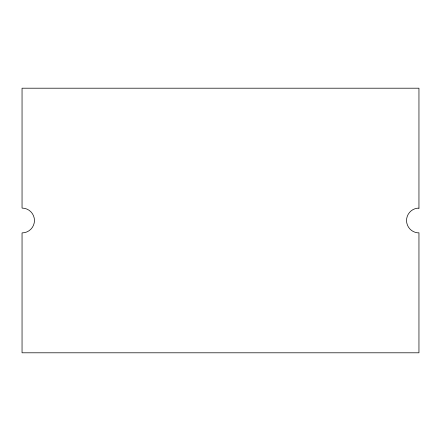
<?xml version="1.0" encoding="UTF-8"?>
<svg xmlns="http://www.w3.org/2000/svg" width="441" height="441" viewBox="0 0 441 441"><rect width="100%" height="100%" fill="white"/><g stroke="black" fill="none" stroke-linecap="round" stroke-linejoin="round"><path stroke-width="0.66" d="M418.95 208.202L417.131 208.229A12.403 12.403 0 0 0 417.528 232.82L418.95 232.798L418.95 352.8L22.05 352.8L22.05 232.903A12.403 12.403 0 0 0 34.453 220.5A12.403 12.403 0 0 0 22.05 208.097L22.05 88.2L418.95 88.2L418.95 208.202"/></g></svg>
